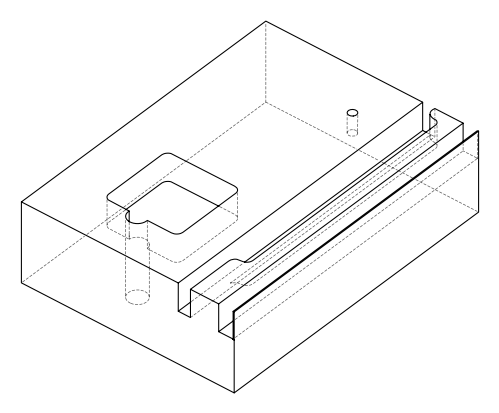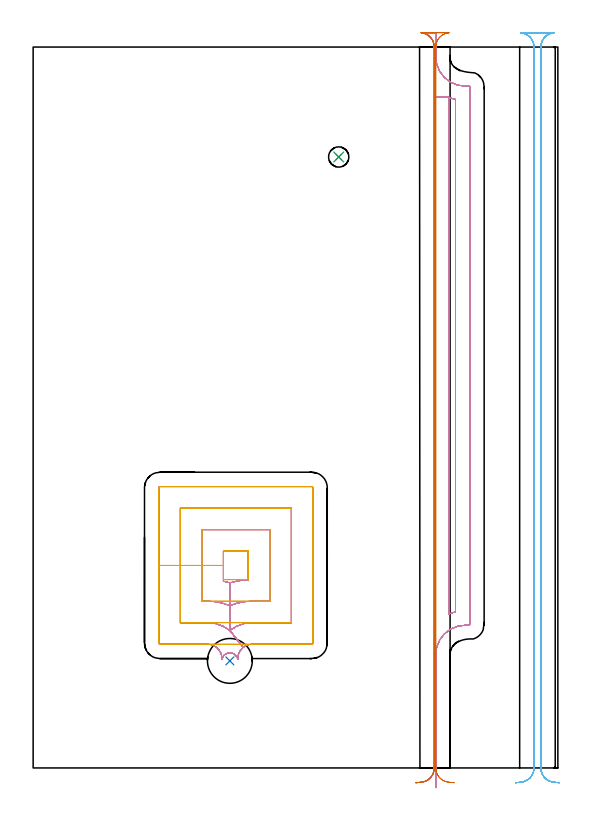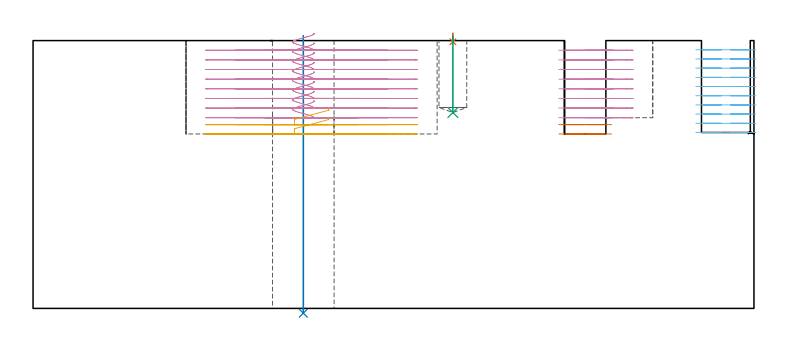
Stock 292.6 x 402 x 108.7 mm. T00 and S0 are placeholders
(PLAN: 7 operations, 3 tool changes, 64.4 min)
(1 SPOT_DRILL | STEP1POCKET | NXT0321_9005460120000 | 0.03 min | 4 mm3)
(2 INDEXABLE_INSERT_DRILL_THROUGH_HOLE_FROM_SOLID | STEP1HOLE | NXT0302_021 | 0.45 min | 53304 mm3)
(3 DRILL_BLIND_HOLE_INTO_CENTER | STEP1POCKET | NXT0301_084 | 0.13 min | 2777 mm3)
(4 MILL_OPEN_POCKET | POCKET_OPEN | NXT0201_012 | Follow Part, ap 4, ae 75% | 38.98 min | 722648 mm3)
(5 MILL_RECTANGULAR_POCKET | POCKET_RECTANGULAR_STRAIGHT | NXT0201_012 | Follow Part, ap 4, ae 75% | 3.62 min | 68000 mm3)
(6 MILL_RECTANGULAR_SLOT | SLOT_RECTANGULAR | NXT0201_012 | Follow Part, ap 4, ae 75% | 17.67 min | 296882 mm3)
(7 MILL_RECTANGULAR_SLOT_1 | SLOT_RECTANGULAR_1 | NXT0201_012 | Follow Part, ap 4, ae 75% | 3.53 min | 44641 mm3)
(TOOL NXT0321_9005460120000 | NC Spot Drill, 142deg, 12mm, Carbide, Uncoated | D12 PA142 FL30 Z2)
(TOOL NXT0302_021 | Index. Insert Drill 25mm [880-D2500L25-05] | D25 PA176 FL125 Z2)
(TOOL NXT0301_084 | Carbide Drill 11.3mm [860.1-1130-034A1-MM 2214] | D11.3 PA140 FL55 Z2)
(TOOL NXT0201_012 | ENDMILL 16mm [2P460-1600-NA 1630] | D16 FL38 Z6)
(OP 1 SPOT_DRILL)
G17 G21 G94 G90
T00 M6
G54
G17 G0 G90 X170.4 Y340.7 S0 M3
G43 Z118.7 H0
G94 G81 G98 Z108.214 F250. R111.7
G80
M5
M2
(OP 2 INDEXABLE_INSERT_DRILL_THROUGH_HOLE_FROM_SOLID)
G17 G21 G94 G90
T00 M6
G54
G17 G0 G90 X109.7 Y59.7 S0 M3
G43 Z118.7 H1
G94 G81 G98 Z-1.937 F250. R110.7
G80
M5
M2
(OP 3 DRILL_BLIND_HOLE_INTO_CENTER)
G17 G21 G94 G90
T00 M6
G54
G17 G0 G90 X170.4 Y340.7 S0 M3
G43 Z118.7 H1
G94 G81 G98 Z79.5 F250. R110.7
G80
M5
M2
(OP 4 MILL_OPEN_POCKET)
G17 G21 G94 G90
T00 M6
G54
G17 G0 G90 X224.5 Y-11. S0 M3
G43 Z118.7 H1
Z104.787
G94 G1 Y-8. F250.
Y63.1 F500.
G2 X241. Y79.6 R16.5
G1 X243.
G3 X243.5 Y80.1 R0.5
G1 Y379.7
G3 X243. Y380.2 R0.5
G1 X241.
G2 X224.5 Y396.7 R16.5
G1 Y410.
X216.392
Y409.97
G2 X223.7 Y402. R8.
G1 Y374.034
X231.7
G3 X235.5 Y372.825 R24.5
G1 Y86.975
G3 X231.7 Y85.766 R24.5
G1 Y374.034
X223.7
Y0.
G2 X216.392 Y-7.97 R8.
G1 X213.403 Y-8.23 F250.
G0 X224.5 Y-11. Z100.875
G1 Y-8.
Y63.1 F500.
G2 X241. Y79.6 R16.5
G1 X243.
G3 X243.5 Y80.1 R0.5
G1 Y379.7
G3 X243. Y380.2 R0.5
G1 X241.
G2 X224.5 Y396.7 R16.5
G1 Y410.
X216.392
Y409.97
G2 X223.7 Y402. R8.
G1 Y374.034
X231.7
G3 X235.5 Y372.825 R24.5
G1 Y86.975
G3 X231.7 Y85.766 R24.5
G1 Y374.034
X223.7
Y0.
G2 X216.392 Y-7.97 R8.
G1 X213.403 Y-8.23 F250.
G0 X224.5 Y-11. Z96.962
G1 Y-8.
Y63.1 F500.
G2 X241. Y79.6 R16.5
G1 X243.
G3 X243.5 Y80.1 R0.5
G1 Y379.7
G3 X243. Y380.2 R0.5
G1 X241.
G2 X224.5 Y396.7 R16.5
G1 Y410.
X216.392
Y409.97
G2 X223.7 Y402. R8.
G1 Y374.034
X231.7
G3 X235.5 Y372.825 R24.5
G1 Y86.975
G3 X231.7 Y85.766 R24.5
G1 Y374.034
X223.7
Y0.
G2 X216.392 Y-7.97 R8.
G1 X213.403 Y-8.23 F250.
G0 X224.5 Y-11. Z93.05
G1 Y-8.
Y63.1 F500.
G2 X241. Y79.6 R16.5
G1 X243.
G3 X243.5 Y80.1 R0.5
G1 Y379.7
G3 X243. Y380.2 R0.5
G1 X241.
G2 X224.5 Y396.7 R16.5
G1 Y410.
X216.392
Y409.97
G2 X223.7 Y402. R8.
G1 Y374.034
X231.7
G3 X235.5 Y372.825 R24.5
G1 Y86.975
G3 X231.7 Y85.766 R24.5
G1 Y374.034
X223.7
Y0.
G2 X216.392 Y-7.97 R8.
G1 X213.403 Y-8.23 F250.
G0 X224.5 Y-11. Z89.137
G1 Y-8.
Y63.1 F500.
G2 X241. Y79.6 R16.5
G1 X243.
G3 X243.5 Y80.1 R0.5
G1 Y379.7
G3 X243. Y380.2 R0.5
G1 X241.
G2 X224.5 Y396.7 R16.5
G1 Y410.
X216.392
Y409.97
G2 X223.7 Y402. R8.
G1 Y374.034
X231.7
G3 X235.5 Y372.825 R24.5
G1 Y86.975
G3 X231.7 Y85.766 R24.5
G1 Y374.034
X223.7
Y0.
G2 X216.392 Y-7.97 R8.
G1 X213.403 Y-8.23 F250.
G0 X224.5 Y-11. Z85.225
G1 Y-8.
Y63.1 F500.
G2 X241. Y79.6 R16.5
G1 X243.
G3 X243.5 Y80.1 R0.5
G1 Y379.7
G3 X243. Y380.2 R0.5
G1 X241.
G2 X224.5 Y396.7 R16.5
G1 Y410.
X216.392
Y409.97
G2 X223.7 Y402. R8.
G1 Y374.034
X231.7
G3 X235.5 Y372.825 R24.5
G1 Y86.975
G3 X231.7 Y85.766 R24.5
G1 Y374.034
X223.7
Y0.
G2 X216.392 Y-7.97 R8.
G1 X213.403 Y-8.23 F250.
G0 X224.5 Y-11. Z81.312
G1 Y-8.
Y63.1 F500.
G2 X241. Y79.6 R16.5
G1 X243.
G3 X243.5 Y80.1 R0.5
G1 Y379.7
G3 X243. Y380.2 R0.5
G1 X241.
G2 X224.5 Y396.7 R16.5
G1 Y410.
X216.392
Y409.97
G2 X223.7 Y402. R8.
G1 Y374.034
X231.7
G3 X235.5 Y372.825 R24.5
G1 Y86.975
G3 X231.7 Y85.766 R24.5
G1 Y374.034
X223.7
Y0.
G2 X216.392 Y-7.97 R8.
G1 X213.403 Y-8.23 F250.
G0 X224.5 Y-11. Z77.4
G1 Y-8.
Y63.1 F500.
G2 X241. Y79.6 R16.5
G1 X243.
G3 X243.5 Y80.1 R0.5
G1 Y379.7
G3 X243. Y380.2 R0.5
G1 X241.
G2 X224.5 Y396.7 R16.5
G1 Y410.
X216.392
Y409.97
G2 X223.7 Y402. R8.
G1 Y374.034
X231.7
G3 X235.5 Y372.825 R24.5
G1 Y86.975
G3 X231.7 Y85.766 R24.5
G1 Y374.034
X223.7
Y0.
G2 X216.392 Y-7.97 R8.
G1 X213.403 Y-8.23 F250.
G0 Z118.7
X113.909 Y61.266
Z111.7
G1 X114.058 Y60.84 Z111.579
X114.115 Y60.545 Z111.498
X114.145 Y60.55 Z111.49
X114.115 Y60.545 Z111.482
X114.058 Y60.84 Z111.402
X113.824 Y61.509 Z111.212
X113.488 Y62.134 Z111.022
X113.058 Y62.699 Z110.832
X112.546 Y63.189 Z110.642
X111.964 Y63.594 Z110.452
X111.325 Y63.903 Z110.261
X111.038 Y63.993 Z110.181
X110.751 Y64.082 Z110.1
X109.972 Y64.195 Z109.89
X109.186 Y64.172 Z109.679
X108.416 Y64.013 Z109.468
X107.685 Y63.723 Z109.257
X107.015 Y63.311 Z109.047
X106.426 Y62.789 Z108.836
X105.937 Y62.174 Z108.625
X105.788 Y61.912 Z108.544
X105.657 Y61.681 Z108.473
X105.554 Y61.435 Z108.402
X105.439 Y61.158 Z108.321
X105.339 Y60.822 Z108.227
X105.284 Y60.527 Z108.147
X105.254 Y60.532 Z108.139
X105.284 Y60.527 Z108.131
X105.339 Y60.822 Z108.05
X105.439 Y61.158 Z107.956
X105.554 Y61.435 Z107.876
X105.657 Y61.681 Z107.805
X105.788 Y61.912 Z107.733
X105.937 Y62.174 Z107.653
X106.426 Y62.789 Z107.442
X107.015 Y63.311 Z107.231
X107.685 Y63.723 Z107.021
X108.416 Y64.013 Z106.81
X109.186 Y64.172 Z106.599
X109.972 Y64.195 Z106.388
X110.751 Y64.082 Z106.178
X111.038 Y63.993 Z106.097
X111.325 Y63.903 Z106.016
X111.964 Y63.594 Z105.826
X112.546 Y63.189 Z105.636
X113.058 Y62.699 Z105.446
X113.488 Y62.134 Z105.256
X113.824 Y61.509 Z105.066
X114.058 Y60.84 Z104.876
X114.115 Y60.545 Z104.795
X114.145 Y60.55 Z104.787
G2 X117.159 Y67.267 R8. F500.
G1 X109.7 Y76.667
Y103.207
G2 X120. Y104.948 R44.
G1 Y120.9
X106.1
Y104.104
G2 X109.7 Y103.207 R44.
G1 Y90.486
G2 X122.132 Y93. R32.
G1 X132.
Y132.9
X94.1
Y93.
X97.268
G2 X109.7 Y90.486 R32.
G1 Y76.667
G2 X122.132 Y81. R20.
G1 X144.
Y144.9
X82.1
Y81.
X97.268
G2 X109.7 Y76.667 R20.
G1 X117.159 Y67.267
G2 X122.132 Y69. R8.
G1 X155.3
G3 X156. Y69.7 R0.7
G1 Y156.2
G3 X155.3 Y156.9 R0.7
G1 X70.8
G3 X70.1 Y156.2 R0.7
G1 Y69.7
G3 X70.8 Y69. R0.7
G1 X97.268
G2 X105.254 Y60.532 R8.
G0 X113.914 Y61.251 Z107.787
G1 X114.058 Y60.84 Z107.671 F250.
X114.115 Y60.545 Z107.59
X114.145 Y60.55 Z107.582
X114.115 Y60.545 Z107.574
X114.058 Y60.84 Z107.493
X113.824 Y61.509 Z107.303
X113.488 Y62.134 Z107.113
X113.058 Y62.699 Z106.923
X112.546 Y63.189 Z106.733
X111.964 Y63.594 Z106.543
X111.325 Y63.903 Z106.353
X110.711 Y64.08 Z106.182
X110.418 Y64.147 Z106.101
X109.682 Y64.202 Z105.903
X108.947 Y64.137 Z105.706
X108.232 Y63.953 Z105.508
X107.556 Y63.656 Z105.31
X106.938 Y63.252 Z105.112
X106.393 Y62.754 Z104.914
X105.937 Y62.174 Z104.716
X105.661 Y61.671 Z104.563
X105.53 Y61.401 Z104.482
X105.338 Y60.814 Z104.317
X105.283 Y60.519 Z104.237
X105.254 Y60.524 Z104.228
X105.283 Y60.519 Z104.22
X105.338 Y60.814 Z104.14
X105.53 Y61.401 Z103.974
X105.788 Y61.912 Z103.821
X105.937 Y62.174 Z103.74
X106.393 Y62.754 Z103.543
X106.938 Y63.252 Z103.345
X107.556 Y63.656 Z103.147
X108.232 Y63.953 Z102.949
X108.947 Y64.137 Z102.751
X109.682 Y64.202 Z102.554
X110.418 Y64.147 Z102.356
X111.038 Y63.993 Z102.184
X111.325 Y63.903 Z102.104
X111.964 Y63.594 Z101.914
X112.546 Y63.189 Z101.724
X113.058 Y62.699 Z101.534
X113.488 Y62.134 Z101.344
X113.824 Y61.509 Z101.154
X114.058 Y60.84 Z100.964
X114.115 Y60.545 Z100.883
X114.145 Y60.55 Z100.875
G2 X117.159 Y67.267 R8. F500.
G1 X109.7 Y76.667
Y103.207
G2 X120. Y104.948 R44.
G1 Y120.9
X106.1
Y104.104
G2 X109.7 Y103.207 R44.
G1 Y90.486
G2 X122.132 Y93. R32.
G1 X132.
Y132.9
X94.1
Y93.
X97.268
G2 X109.7 Y90.486 R32.
G1 Y76.667
G2 X122.132 Y81. R20.
G1 X144.
Y144.9
X82.1
Y81.
X97.268
G2 X109.7 Y76.667 R20.
G1 X117.159 Y67.267
G2 X122.132 Y69. R8.
G1 X155.3
G3 X156. Y69.7 R0.7
G1 Y156.2
G3 X155.3 Y156.9 R0.7
G1 X70.8
G3 X70.1 Y156.2 R0.7
G1 Y69.7
G3 X70.8 Y69. R0.7
G1 X97.268
G2 X105.254 Y60.524 R8.
G0 X113.938 Y61.175 Z103.875
G1 X114.062 Y60.812 Z103.772 F250.
X114.117 Y60.517 Z103.692
X114.146 Y60.523 Z103.684
X114.117 Y60.517 Z103.676
X114.062 Y60.812 Z103.595
X113.823 Y61.509 Z103.398
X113.684 Y61.775 Z103.318
X113.545 Y62.041 Z103.237
X113.079 Y62.675 Z103.026
X112.51 Y63.218 Z102.816
X111.856 Y63.655 Z102.605
X111.583 Y63.782 Z102.524
X111.318 Y63.905 Z102.446
X110.71 Y64.081 Z102.276
X110.416 Y64.147 Z102.195
X109.681 Y64.202 Z101.998
X108.947 Y64.137 Z101.8
X108.233 Y63.954 Z101.603
X107.558 Y63.657 Z101.405
X106.94 Y63.255 Z101.208
X106.396 Y62.757 Z101.01
X105.94 Y62.178 Z100.813
X105.79 Y61.917 Z100.732
X105.658 Y61.683 Z100.66
X105.554 Y61.435 Z100.588
X105.439 Y61.157 Z100.507
X105.338 Y60.814 Z100.412
X105.283 Y60.519 Z100.331
X105.254 Y60.524 Z100.323
X105.283 Y60.519 Z100.315
X105.338 Y60.814 Z100.235
X105.439 Y61.157 Z100.139
X105.554 Y61.435 Z100.058
X105.658 Y61.683 Z99.986
X105.79 Y61.917 Z99.914
X105.94 Y62.178 Z99.834
X106.396 Y62.757 Z99.636
X106.94 Y63.255 Z99.438
X107.558 Y63.657 Z99.241
X108.233 Y63.954 Z99.043
X108.947 Y64.137 Z98.846
X109.681 Y64.202 Z98.648
X110.416 Y64.147 Z98.451
X111.038 Y63.993 Z98.279
X111.318 Y63.905 Z98.201
X111.583 Y63.782 Z98.122
X111.856 Y63.655 Z98.041
X112.51 Y63.218 Z97.831
X113.079 Y62.675 Z97.62
X113.545 Y62.041 Z97.409
X113.684 Y61.775 Z97.329
X113.823 Y61.509 Z97.248
X114.062 Y60.812 Z97.051
X114.117 Y60.517 Z96.97
X114.146 Y60.523 Z96.962
G2 X117.159 Y67.267 R8. F500.
G1 X109.7 Y76.667
Y90.486
Y103.207
G2 X120. Y104.948 R44.
G1 Y120.9
X106.1
Y104.104
G2 X109.7 Y103.207 R44.
G1 Y90.486
G2 X122.132 Y93. R32.
G1 X132.
Y132.9
X94.1
Y93.
X97.268
G2 X109.7 Y90.486 R32.
G1 Y76.667
G2 X122.132 Y81. R20.
G1 X144.
Y144.9
X82.1
Y81.
X97.268
G2 X109.7 Y76.667 R20.
G1 X117.159 Y67.267
G2 X122.132 Y69. R8.
G1 X155.3
G3 X156. Y69.7 R0.7
G1 Y156.2
G3 X155.3 Y156.9 R0.7
G1 X70.8
G3 X70.1 Y156.2 R0.7
G1 Y69.7
G3 X70.8 Y69. R0.7
G1 X97.268
G2 X105.254 Y60.524 R8.
G0 X113.935 Y61.182 Z99.962
G1 X114.062 Y60.812 Z99.858 F250.
X114.117 Y60.517 Z99.777
X114.146 Y60.523 Z99.769
X114.117 Y60.517 Z99.761
X114.062 Y60.812 Z99.681
X113.823 Y61.509 Z99.484
X113.684 Y61.775 Z99.403
X113.545 Y62.041 Z99.323
X113.131 Y62.615 Z99.133
X112.632 Y63.117 Z98.943
X112.391 Y63.298 Z98.863
X112.151 Y63.479 Z98.782
X111.749 Y63.712 Z98.658
X111.325 Y63.903 Z98.533
X111.038 Y63.993 Z98.452
X110.875 Y64.043 Z98.407
X110.709 Y64.081 Z98.361
X110.416 Y64.147 Z98.281
X109.681 Y64.202 Z98.083
X108.947 Y64.137 Z97.886
X108.233 Y63.954 Z97.688
X107.558 Y63.657 Z97.49
X106.94 Y63.255 Z97.293
X106.396 Y62.757 Z97.095
X105.94 Y62.178 Z96.898
X105.79 Y61.917 Z96.817
X105.643 Y61.656 Z96.737
X105.47 Y61.245 Z96.617
X105.338 Y60.819 Z96.498
X105.283 Y60.524 Z96.418
X105.254 Y60.53 Z96.41
X105.283 Y60.524 Z96.402
X105.338 Y60.819 Z96.321
X105.47 Y61.245 Z96.202
X105.643 Y61.656 Z96.082
X105.79 Y61.917 Z96.002
X105.94 Y62.178 Z95.921
X106.396 Y62.757 Z95.724
X106.94 Y63.255 Z95.526
X107.558 Y63.657 Z95.329
X108.233 Y63.954 Z95.131
X108.947 Y64.137 Z94.934
X109.681 Y64.202 Z94.736
X110.416 Y64.147 Z94.539
X111.038 Y63.993 Z94.367
X111.325 Y63.903 Z94.286
X111.749 Y63.712 Z94.162
X112.151 Y63.479 Z94.037
X112.391 Y63.298 Z93.957
X112.632 Y63.117 Z93.876
X113.131 Y62.615 Z93.686
X113.545 Y62.041 Z93.497
X113.684 Y61.775 Z93.416
X113.823 Y61.509 Z93.336
X114.062 Y60.812 Z93.138
X114.117 Y60.517 Z93.058
X114.146 Y60.523 Z93.05
G2 X117.159 Y67.267 R8. F500.
G1 X109.7 Y76.667
Y103.207
G2 X120. Y104.948 R44.
G1 Y120.9
X106.1
Y104.104
G2 X109.7 Y103.207 R44.
G1 Y90.486
G2 X122.132 Y93. R32.
G1 X132.
Y132.9
X94.1
Y93.
X97.268
G2 X109.7 Y90.486 R32.
G1 Y76.667
G2 X122.132 Y81. R20.
G1 X144.
Y144.9
X82.1
Y81.
X97.268
G2 X109.7 Y76.667 R20.
G1 X117.159 Y67.267
G2 X122.132 Y69. R8.
G1 X155.3
G3 X156. Y69.7 R0.7
G1 Y156.2
G3 X155.3 Y156.9 R0.7
G1 X70.8
G3 X70.1 Y156.2 R0.7
G1 Y69.7
G3 X70.8 Y69. R0.7
G1 X97.268
G2 X105.254 Y60.53 R8.
G0 X113.912 Y61.258 Z96.05
G1 X114.058 Y60.84 Z95.931 F250.
X114.115 Y60.545 Z95.851
X114.145 Y60.55 Z95.843
X114.115 Y60.545 Z95.834
X114.058 Y60.84 Z95.754
X113.824 Y61.509 Z95.564
X113.488 Y62.134 Z95.374
X113.058 Y62.699 Z95.184
X112.546 Y63.189 Z94.994
X111.964 Y63.594 Z94.804
X111.325 Y63.903 Z94.614
X110.725 Y64.077 Z94.446
X110.432 Y64.145 Z94.366
X109.695 Y64.202 Z94.167
X108.959 Y64.139 Z93.969
X108.242 Y63.957 Z93.771
X107.565 Y63.661 Z93.573
X106.945 Y63.258 Z93.375
X106.399 Y62.761 Z93.177
X105.941 Y62.18 Z92.979
X105.598 Y61.561 Z92.789
X105.338 Y60.818 Z92.578
X105.283 Y60.523 Z92.498
X105.254 Y60.528 Z92.49
X105.283 Y60.523 Z92.482
X105.338 Y60.818 Z92.401
X105.598 Y61.561 Z92.191
X105.941 Y62.18 Z92.001
X106.399 Y62.761 Z91.803
X106.945 Y63.258 Z91.605
X107.565 Y63.661 Z91.407
X108.242 Y63.957 Z91.209
X108.959 Y64.139 Z91.011
X109.695 Y64.202 Z90.813
X110.432 Y64.145 Z90.614
X111.038 Y63.993 Z90.447
X111.325 Y63.903 Z90.366
X111.964 Y63.594 Z90.176
X112.546 Y63.189 Z89.986
X113.058 Y62.699 Z89.796
X113.488 Y62.134 Z89.606
X113.824 Y61.509 Z89.416
X114.058 Y60.84 Z89.226
X114.115 Y60.545 Z89.146
X114.145 Y60.55 Z89.137
G2 X117.159 Y67.267 R8. F500.
G1 X109.7 Y76.667
Y103.207
G2 X120. Y104.948 R44.
G1 Y120.9
X106.1
Y104.104
G2 X109.7 Y103.207 R44.
G1 Y90.486
G2 X122.132 Y93. R32.
G1 X132.
Y132.9
X94.1
Y93.
X97.268
G2 X109.7 Y90.486 R32.
G1 Y76.667
G2 X122.132 Y81. R20.
G1 X144.
Y144.9
X82.1
Y81.
X97.268
G2 X109.7 Y76.667 R20.
G1 X117.159 Y67.267
G2 X122.132 Y69. R8.
G1 X155.3
G3 X156. Y69.7 R0.7
G1 Y156.2
G3 X155.3 Y156.9 R0.7
G1 X70.8
G3 X70.1 Y156.2 R0.7
G1 Y69.7
G3 X70.8 Y69. R0.7
G1 X97.268
G2 X105.254 Y60.528 R8.
G0 X113.912 Y61.258 Z92.137
G1 X114.058 Y60.84 Z92.019 F250.
X114.115 Y60.545 Z91.938
X114.145 Y60.551 Z91.93
X114.115 Y60.545 Z91.922
X114.058 Y60.84 Z91.842
X113.824 Y61.51 Z91.652
X113.488 Y62.134 Z91.461
X113.058 Y62.699 Z91.271
X112.546 Y63.189 Z91.081
X111.964 Y63.594 Z90.891
X111.325 Y63.903 Z90.701
X110.71 Y64.081 Z90.53
X110.417 Y64.147 Z90.449
X109.682 Y64.202 Z90.252
X108.948 Y64.137 Z90.054
X108.234 Y63.954 Z89.857
X107.559 Y63.658 Z89.659
X106.942 Y63.256 Z89.462
X106.397 Y62.759 Z89.264
X105.941 Y62.18 Z89.067
X105.792 Y61.919 Z88.986
X105.644 Y61.658 Z88.906
X105.478 Y61.268 Z88.792
X105.393 Y60.98 Z88.712
X105.326 Y60.754 Z88.649
X105.283 Y60.523 Z88.586
X105.254 Y60.528 Z88.578
X105.283 Y60.523 Z88.57
X105.326 Y60.754 Z88.506
X105.393 Y60.98 Z88.443
X105.478 Y61.268 Z88.363
X105.644 Y61.658 Z88.249
X105.792 Y61.919 Z88.169
X105.941 Y62.18 Z88.088
X106.397 Y62.759 Z87.891
X106.942 Y63.256 Z87.693
X107.559 Y63.658 Z87.496
X108.234 Y63.954 Z87.299
X108.948 Y64.137 Z87.101
X109.682 Y64.202 Z86.904
X110.417 Y64.147 Z86.706
X111.038 Y63.993 Z86.535
X111.325 Y63.903 Z86.454
X111.964 Y63.594 Z86.264
X112.546 Y63.189 Z86.074
X113.058 Y62.699 Z85.884
X113.488 Y62.134 Z85.694
X113.824 Y61.51 Z85.504
X114.058 Y60.84 Z85.314
X114.115 Y60.545 Z85.233
X114.145 Y60.551 Z85.225
G2 X117.159 Y67.267 R8. F500.
G1 X109.7 Y76.667
Y103.207
G2 X120. Y104.948 R44.
G1 Y120.9
X106.1
Y104.104
G2 X109.7 Y103.207 R44.
G1 Y90.486
G2 X122.132 Y93. R32.
G1 X132.
Y132.9
X94.1
Y93.
X97.268
G2 X109.7 Y90.486 R32.
G1 Y76.667
G2 X122.132 Y81. R20.
G1 X144.
Y144.9
X82.1
Y81.
X97.268
G2 X109.7 Y76.667 R20.
G1 X117.159 Y67.267
G2 X122.132 Y69. R8.
G1 X155.3
G3 X156. Y69.7 R0.7
G1 Y156.2
G3 X155.3 Y156.9 R0.7
G1 X70.8
G3 X70.1 Y156.2 R0.7
G1 Y69.7
G3 X70.8 Y69. R0.7
G1 X97.268
G2 X105.254 Y60.528 R8.
G0 X113.911 Y61.26 Z88.225
G1 X114.058 Y60.84 Z88.106 F250.
X114.115 Y60.545 Z88.025
X114.145 Y60.55 Z88.017
X114.115 Y60.545 Z88.009
X114.058 Y60.84 Z87.928
X113.824 Y61.509 Z87.738
X113.488 Y62.134 Z87.548
X113.058 Y62.699 Z87.358
X112.546 Y63.189 Z87.168
X111.964 Y63.594 Z86.978
X111.325 Y63.903 Z86.788
X110.785 Y64.063 Z86.637
X110.493 Y64.134 Z86.557
X109.748 Y64.202 Z86.356
X109.001 Y64.146 Z86.155
X108.274 Y63.968 Z85.955
X107.586 Y63.672 Z85.754
X106.956 Y63.267 Z85.554
X106.402 Y62.764 Z85.353
X105.938 Y62.176 Z85.152
X105.789 Y61.915 Z85.072
X105.642 Y61.653 Z84.991
X105.469 Y61.244 Z84.872
X105.338 Y60.819 Z84.753
X105.283 Y60.524 Z84.673
X105.254 Y60.53 Z84.665
X105.283 Y60.524 Z84.657
X105.338 Y60.819 Z84.576
X105.469 Y61.244 Z84.457
X105.642 Y61.653 Z84.338
X105.789 Y61.915 Z84.258
X105.938 Y62.176 Z84.177
X106.402 Y62.764 Z83.977
X106.956 Y63.267 Z83.776
X107.586 Y63.672 Z83.575
X108.274 Y63.968 Z83.375
X109.001 Y64.146 Z83.174
X109.748 Y64.202 Z82.974
X110.493 Y64.134 Z82.773
X111.038 Y63.993 Z82.622
X111.325 Y63.903 Z82.541
X111.964 Y63.594 Z82.351
X112.546 Y63.189 Z82.161
X113.058 Y62.699 Z81.971
X113.488 Y62.134 Z81.781
X113.824 Y61.509 Z81.591
X114.058 Y60.84 Z81.401
X114.115 Y60.545 Z81.321
X114.145 Y60.55 Z81.312
G2 X117.159 Y67.267 R8. F500.
G1 X109.7 Y76.667
Y103.207
G2 X120. Y104.948 R44.
G1 Y120.9
X106.1
Y104.104
G2 X109.7 Y103.207 R44.
G1 Y90.486
G2 X122.132 Y93. R32.
G1 X132.
Y132.9
X94.1
Y93.
X97.268
G2 X109.7 Y90.486 R32.
G1 Y76.667
G2 X122.132 Y81. R20.
G1 X144.
Y144.9
X82.1
Y81.
X97.268
G2 X109.7 Y76.667 R20.
G1 X117.159 Y67.267
G2 X122.132 Y69. R8.
G1 X155.3
G3 X156. Y69.7 R0.7
G1 Y156.2
G3 X155.3 Y156.9 R0.7
G1 X70.8
G3 X70.1 Y156.2 R0.7
G1 Y69.7
G3 X70.8 Y69. R0.7
G1 X97.268
G2 X105.254 Y60.53 R8.
G0 X113.901 Y61.268 Z84.312
G1 X114.058 Y60.84 Z84.19 F250.
X114.115 Y60.545 Z84.11
X114.145 Y60.55 Z84.102
X114.115 Y60.545 Z84.094
X114.058 Y60.84 Z84.013
X113.769 Y61.629 Z83.788
X113.339 Y62.351 Z83.563
X112.784 Y62.981 Z83.338
X112.122 Y63.497 Z83.113
X111.375 Y63.883 Z82.888
X111.038 Y63.993 Z82.793
X110.75 Y64.082 Z82.712
X109.934 Y64.197 Z82.491
X109.111 Y64.162 Z82.27
X108.307 Y63.978 Z82.05
X107.55 Y63.653 Z81.829
X106.865 Y63.195 Z81.608
X106.644 Y62.991 Z81.527
X106.423 Y62.786 Z81.447
X105.937 Y62.174 Z81.237
X105.788 Y61.913 Z81.157
X105.666 Y61.697 Z81.09
X105.569 Y61.47 Z81.024
X105.451 Y61.194 Z80.943
X105.339 Y60.822 Z80.839
X105.284 Y60.527 Z80.759
X105.254 Y60.532 Z80.751
X105.284 Y60.527 Z80.743
X105.339 Y60.822 Z80.662
X105.451 Y61.194 Z80.558
X105.569 Y61.47 Z80.478
X105.666 Y61.697 Z80.412
X105.788 Y61.913 Z80.345
X105.937 Y62.174 Z80.265
X106.423 Y62.786 Z80.055
X106.644 Y62.991 Z79.975
X106.865 Y63.195 Z79.894
X107.55 Y63.653 Z79.673
X108.307 Y63.978 Z79.452
X109.111 Y64.162 Z79.231
X109.934 Y64.197 Z79.011
X110.75 Y64.082 Z78.79
X111.089 Y63.977 Z78.695
X111.375 Y63.883 Z78.614
X112.122 Y63.497 Z78.389
X112.784 Y62.981 Z78.164
X113.339 Y62.351 Z77.939
X113.769 Y61.629 Z77.714
X114.058 Y60.84 Z77.489
X114.115 Y60.545 Z77.408
X114.145 Y60.55 Z77.4
G2 X117.159 Y67.267 R8. F500.
G1 X109.7 Y76.667
Y103.207
G2 X120. Y104.948 R44.
G1 Y120.9
X106.1
Y104.104
G2 X109.7 Y103.207 R44.
G1 Y90.486
G2 X122.132 Y93. R32.
G1 X132.
Y132.9
X94.1
Y93.
X97.268
G2 X109.7 Y90.486 R32.
G1 Y76.667
G2 X122.132 Y81. R20.
G1 X144.
Y144.9
X82.1
Y81.
X97.268
G2 X109.7 Y76.667 R20.
G1 X117.159 Y67.267
G2 X122.132 Y69. R8.
G1 X155.3
G3 X156. Y69.7 R0.7
G1 Y156.2
G3 X155.3 Y156.9 R0.7
G1 X70.8
G3 X70.1 Y156.2 R0.7
G1 Y69.7
G3 X70.8 Y69. R0.7
G1 X97.268
G2 X105.254 Y60.532 R8.
G0 Z118.7
M5
M2
(OP 5 MILL_RECTANGULAR_POCKET)
G17 G21 G94 G90
T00 M6
G54
G17 G0 G90 X120. Y117.409 S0 M3
G43 Z118.7 H1
Z81.38
G94 G1 Y120.9 Z80.445 F250.
X106.1 Z76.72
Y112.95 Z74.59
Y105. F500.
X120.
Y120.9
X106.1
Y112.95
X94.1
Y93.
X132.
Y132.9
X94.1
Y112.95
X82.1
Y81.
X144.
Y144.9
X82.1
Y112.95
X70.1
Y69.7
G3 X70.8 Y69. R0.7
G1 X155.3
G3 X156. Y69.7 R0.7
G1 Y156.2
G3 X155.3 Y156.9 R0.7
G1 X70.8
G3 X70.1 Y156.2 R0.7
G1 Y112.95
Y111.95
G0 X120. Y117.409 Z77.59
G1 Y120.9 Z76.655 F250.
X106.1 Z72.93
Y112.95 Z70.8
Y105. F500.
X120.
Y120.9
X106.1
Y112.95
X94.1
Y93.
X132.
Y132.9
X94.1
Y112.95
X82.1
Y81.
X144.
Y144.9
X82.1
Y112.95
X70.1
Y69.7
G3 X70.8 Y69. R0.7
G1 X155.3
G3 X156. Y69.7 R0.7
G1 Y156.2
G3 X155.3 Y156.9 R0.7
G1 X70.8
G3 X70.1 Y156.2 R0.7
G1 Y112.95
Y111.95
G0 Z118.7
M5
M2
(OP 6 MILL_RECTANGULAR_SLOT)
G17 G21 G94 G90
T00 M6
G54
G17 G0 G90 X293.397 Y-8.23 S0 M3
G43 Z118.7 H1
Z104.97
G94 G1 X290.408 Y-7.97 F250.
G2 X283.1 Y0. R8. F500.
G1 Y402.
G2 X290.408 Y409.97 R8.
G1 Y410.
X271.992
Y409.97
G2 X279.3 Y402. R8.
G1 Y0.
G2 X271.992 Y-7.97 R8.
G1 X269.003 Y-8.23 F250.
G0 X293.397 Z101.24
G1 X290.408 Y-7.97
G2 X283.1 Y0. R8. F500.
G1 Y402.
G2 X290.408 Y409.97 R8.
G1 Y410.
X271.992
Y409.97
G2 X279.3 Y402. R8.
G1 Y0.
G2 X271.992 Y-7.97 R8.
G1 X269.003 Y-8.23 F250.
G0 X293.397 Z97.51
G1 X290.408 Y-7.97
G2 X283.1 Y0. R8. F500.
G1 Y402.
G2 X290.408 Y409.97 R8.
G1 Y410.
X271.992
Y409.97
G2 X279.3 Y402. R8.
G1 Y0.
G2 X271.992 Y-7.97 R8.
G1 X269.003 Y-8.23 F250.
G0 X293.397 Z93.78
G1 X290.408 Y-7.97
G2 X283.1 Y0. R8. F500.
G1 Y402.
G2 X290.408 Y409.97 R8.
G1 Y410.
X271.992
Y409.97
G2 X279.3 Y402. R8.
G1 Y0.
G2 X271.992 Y-7.97 R8.
G1 X269.003 Y-8.23 F250.
G0 X293.397 Z90.05
G1 X290.408 Y-7.97
G2 X283.1 Y0. R8. F500.
G1 Y402.
G2 X290.408 Y409.97 R8.
G1 Y410.
X271.992
Y409.97
G2 X279.3 Y402. R8.
G1 Y0.
G2 X271.992 Y-7.97 R8.
G1 X269.003 Y-8.23 F250.
G0 X293.397 Z86.32
G1 X290.408 Y-7.97
G2 X283.1 Y0. R8. F500.
G1 Y402.
G2 X290.408 Y409.97 R8.
G1 Y410.
X271.992
Y409.97
G2 X279.3 Y402. R8.
G1 Y0.
G2 X271.992 Y-7.97 R8.
G1 X269.003 Y-8.23 F250.
G0 X293.397 Z82.59
G1 X290.408 Y-7.97
G2 X283.1 Y0. R8. F500.
G1 Y402.
G2 X290.408 Y409.97 R8.
G1 Y410.
X271.992
Y409.97
G2 X279.3 Y402. R8.
G1 Y0.
G2 X271.992 Y-7.97 R8.
G1 X269.003 Y-8.23 F250.
G0 X293.397 Z78.86
G1 X290.408 Y-7.97
G2 X283.1 Y0. R8. F500.
G1 Y402.
G2 X290.408 Y409.97 R8.
G1 Y410.
X271.992
Y409.97
G2 X279.3 Y402. R8.
G1 Y0.
G2 X271.992 Y-7.97 R8.
G1 X269.003 Y-8.23 F250.
G0 X293.397 Z75.13
G1 X290.408 Y-7.97
G2 X283.1 Y0. R8. F500.
G1 Y402.
G2 X290.408 Y409.97 R8.
G1 Y410.
X271.992
Y409.97
G2 X279.3 Y402. R8.
G1 Y0.
G2 X271.992 Y-7.97 R8.
G1 X269.003 Y-8.23 F250.
G0 X293.397 Z71.4
G1 X290.408 Y-7.97
G2 X283.1 Y0. R8. F500.
G1 Y402.
G2 X290.408 Y409.97 R8.
G1 Y410.
X271.992
Y409.97
G2 X279.3 Y402. R8.
G1 Y0.
G2 X271.992 Y-7.97 R8.
G1 X269.003 Y-8.23 F250.
G0 Z118.7
M5
M2
(OP 7 MILL_RECTANGULAR_SLOT_1)
G17 G21 G94 G90
T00 M6
G54
G17 G0 G90 X234.797 Y-8.23 S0 M3
G43 Z118.7 H1
Z74.59
G94 G1 X231.808 Y-7.97 F250.
G2 X224.5 Y0. R8. F500.
G1 Y402.
G2 X231.808 Y409.97 R8.
G1 Y410.
X216.392
Y409.97
G2 X223.7 Y402. R8.
G1 Y0.
G2 X216.392 Y-7.97 R8.
G1 X213.403 Y-8.23 F250.
G0 X234.797 Z70.8
G1 X231.808 Y-7.97
G2 X224.5 Y0. R8. F500.
G1 Y402.
G2 X231.808 Y409.97 R8.
G1 Y410.
X216.392
Y409.97
G2 X223.7 Y402. R8.
G1 Y0.
G2 X216.392 Y-7.97 R8.
G1 X213.403 Y-8.23 F250.
G0 Z118.7
M5
M2
